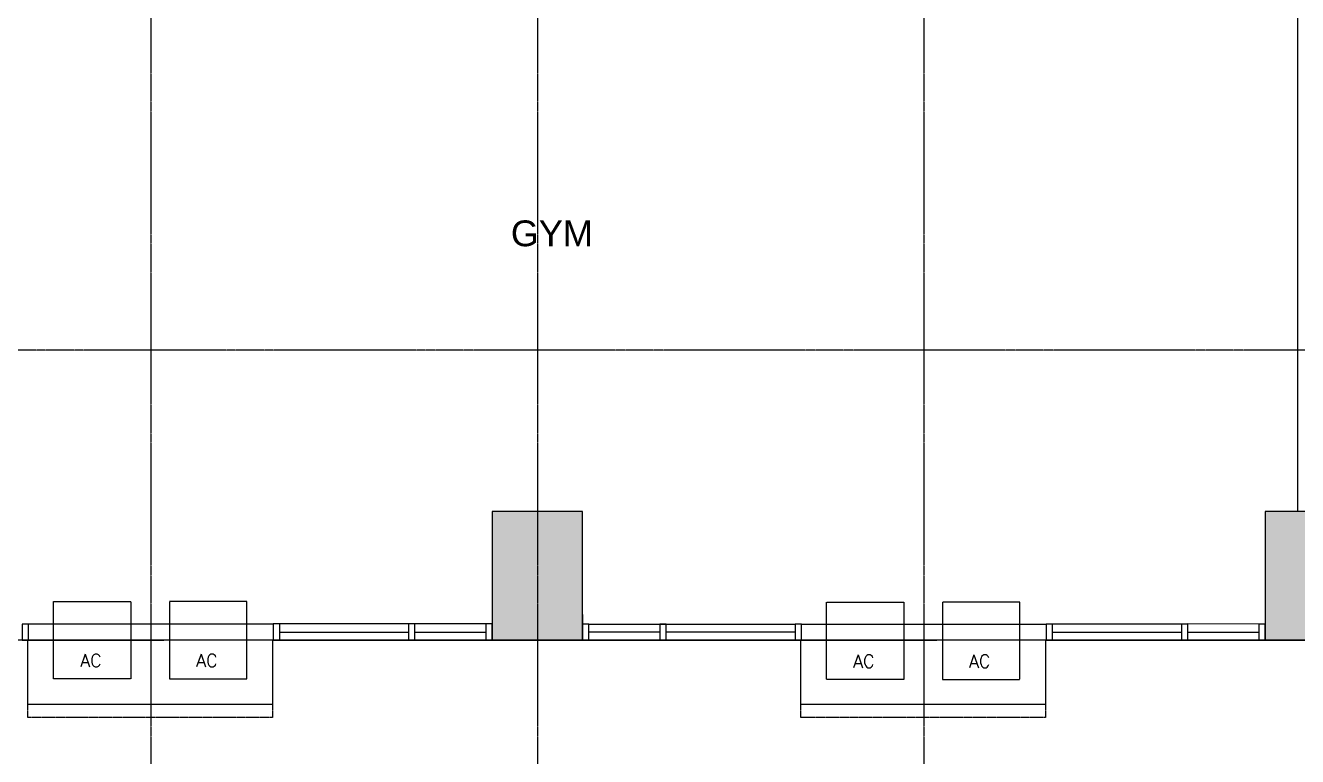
# Model space of a CAD drawing. Header units: inches. Extents: x -189245 to 740841, y -215444 to 469401.
# Drawn here: x -25916 to -16041, y -123635 to -117958 of the extents above; entities that cross this region are included whole.
import ezdxf

# ---------------------------------------------------------------- set-up
doc = ezdxf.new("R2010")
doc.units = ezdxf.units.IN
doc.header["$LTSCALE"] = 10
doc.header["$MEASUREMENT"] = 0
for name, pattern in [('GRID NORMAL$0$GRID BASEMENT$0$GRID GROUND$0$GRID$0$$0$PHANTOM', [2.5, 1.25, -0.25, 0.25, -0.25, 0.25, -0.25]), ('HIDDEN', [0.375, 0.25, -0.125]), ('HIDDEN2', [0.1875, 0.125, -0.0625])]:
    doc.linetypes.add(name, pattern=pattern)
for name, color, linetype in [('A-CMU WALL', 4, 'Continuous'), ('A-EQUIPMENT', 2, 'Continuous'), ('A-EQUIPTMENT', 1, 'Continuous'), ('A-GRID', 8, 'Continuous'), ('A-TEXT', 3, 'Continuous'), ('A-WINDOW', 2, 'Continuous'), ('COLUMN', 6, 'Continuous'), ('TEXT', 3, 'Continuous'), ('TSG- DIM1', 1, 'Continuous'), ('TSG- plaster', 4, 'Continuous'), ('TSG- PRE CAST', 4, 'Continuous')]:
    doc.layers.add(name, color=color, linetype=linetype)
doc.layers.add('DEFPOINT', color=7, linetype='Continuous', plot=False)

# ---------------------------------------------------------------- blocks, each defined once
blk = doc.blocks.new('A$C453973B5')
at = {"layer": 'A-CMU WALL'}
for p, q in [((5925, -125), (7025, -125)), ((7925, -125), (6825, -125)), ((11925, -125), (13025, -125)), ((13925, -125), (12825, -125))]:
    blk.add_line(p, q, dxfattribs=at)
at = {"layer": 'A-WINDOW', "color": 1, "ltscale": 100}
for p, q in [((8924.9, 0.3), (7924.9, 0.3)), ((9524.9, 0.3), (8974.9, 0.3)), ((10325, 0), (11925, 0)), ((14925, 0), (13924.9, 0)), ((15525, 0), (14975, 0.3)), ((7924.9, -124.7), (8924.9, -124.7)), ((8974.9, -124.7), (9524.9, -124.7)), ((10325, -125), (11950, -125)), ((13924.9, -125), (14925, -125)), ((14975, -124.7), (15525, -125))]:
    blk.add_line(p, q, dxfattribs=at)
at = {"layer": 'A-WINDOW'}
for p, q in [((7924.9, -62.2), (8924.9, -62.2)), ((8974.9, -62.2), (9524.9, -62.2)), ((10875, -62.5), (10325, -62.5)), ((11925, -62.5), (10925, -62.5)), ((13924.9, -62.5), (14925, -62.5)), ((14975, -62.2), (15525, -62.5)), ((5975, -125), (5925, -125)), ((7875, -125), (7925, -125)), ((8975, -125), (8925, -125)), ((9575, -125), (9525, -125)), ((10275, -125), (10325, -125)), ((10875, -125), (10925, -125)), ((11975, -125), (11925, -125)), ((13875, -125), (13925, -125)), ((13875, -125), (13925, -125)), ((14975, -125), (14925, -125)), ((15575, -125), (15525, -125))]:
    blk.add_line(p, q, dxfattribs=at)
at = {"layer": 'A-WINDOW', "color": 1}
for p, q in [((9525, -125), (7925, -125)), ((10325, -125), (11925, -125)), ((15525, -125), (13925, -125))]:
    blk.add_line(p, q, dxfattribs=at)
at = {"layer": 'A-WINDOW'}
for points in [[(5975, 0), (5925, 0), (5925, -125), (5975, -125)], [(7924.9, 0.3), (7874.9, 0.3), (7874.9, -124.7), (7924.9, -124.7)], [(8974.9, 0.3), (8924.9, 0.3), (8924.9, -124.7), (8974.9, -124.7)], [(9574.9, 0.3), (9524.9, 0.3), (9524.9, -124.7), (9574.9, -124.7)], [(10325, 0), (10275, 0), (10275, -125), (10325, -125)], [(10925, 0), (10875, 0), (10875, -125), (10925, -125)], [(11975, 0), (11925, 0), (11925, -125), (11975, -125)], [(13925, 0), (13875, 0), (13875, -125), (13925, -125)], [(14975, 0), (14925, 0), (14925, -125), (14975, -125)], [(15575, 0), (15525, 0), (15525, -125), (15575, -125)]]:
    blk.add_lwpolyline(points, close=True, dxfattribs=at)
at = {"layer": 'TSG- PRE CAST', "ltscale": 100}
for points in [[(7874.9, -124.7), (5975, -125), (5975, 0), (7874.9, 0.3)], [(13875, -125), (11975, -125.3), (11975, -0.3), (13875, 0)]]:
    blk.add_lwpolyline(points, close=True, dxfattribs=at)

msp = doc.modelspace()

# ---------------------------------------------------------------- hatches: boundary and pattern name
at = {"layer": 'COLUMN'}
h = msp.add_hatch(color=253, dxfattribs=at)
h.paths.add_polyline_path([(-43716.96423, -115430.85693), (-43716.96423, -116530.85693), (-43016.96423, -116530.85693), (-43016.96423, -115430.85693)])
h.paths.add_polyline_path([(-37042.0004, -128580.85704), (-35942.00081, -128580.85693), (-35942.00053, -129380.85693), (-37042.0004, -129380.85704)])
h.paths.add_polyline_path([(-43717.0004, -124630.85693), (-42717.0004, -124630.85693), (-42717.0004, -125330.85693), (-43717.0004, -125330.85693)])
h.paths.add_polyline_path([(-43717.0004, -107330.85693), (-42717.0004, -107330.85693), (-42717.0004, -106630.85693), (-43717.0004, -106630.85693)])
h.paths.add_polyline_path([(-43717.0004, -99330.85985), (-42817.0004, -99330.85985), (-42817.0004, -98630.85985), (-43717.0004, -98630.85985)])
h.paths.add_polyline_path([(-43717.0004, -95230.85693), (-42917.0004, -95230.85693), (-42917.0004, -94530.85693), (-43717.0004, -94530.85693)])
h.paths.add_polyline_path([(-22292.0004, -117730.85693), (-21592.0004, -117730.85693), (-21592.0004, -116730.85693), (-22292.0004, -116730.85693)])
h.paths.add_polyline_path([(-10292.0004, -117730.85693), (-9592.0004, -117730.85693), (-9592.0004, -116730.85693), (-10292.0004, -116730.85693)])
h.paths.add_polyline_path([(-13291.64226, -110230.85693), (-12591.64226, -110230.85693), (-12591.64226, -109230.85693), (-13291.64226, -109230.85693)])
h.paths.add_polyline_path([(-16292.0004, -117730.85693), (-15592.0004, -117730.85693), (-15592.0004, -116730.85693), (-16292.0004, -116730.85693)])
h.paths.add_polyline_path([(-37042.0004, -102580.85693), (-35942.00081, -102580.85683), (-35942.00053, -103380.85683), (-37042.0004, -103380.85693)])
h.paths.add_polyline_path([(-32667.0004, -103330.85693), (-31867.0004, -103330.85693), (-31867.0004, -102630.85693), (-32667.0004, -102630.85693)])
h.paths.add_polyline_path([(-32667.0004, -129330.85693), (-31867.0004, -129330.85693), (-31867.0004, -128630.85693), (-32667.0004, -128630.85693)])
h.paths.add_polyline_path([(-19292.0004, -110230.85693), (-18592.0004, -110230.85693), (-18592.0004, -109230.85693), (-19292.0004, -109230.85693)])
h.paths.add_polyline_path([(-25292.0004, -110230.85693), (-24592.0004, -110230.85693), (-24592.0004, -109230.85693), (-25292.0004, -109230.85693)])
h.paths.add_polyline_path([(-28292.00041, -117730.85693), (-27592.00041, -117730.85693), (-27592.00041, -116730.85693), (-28292.00041, -116730.85693)])
h.paths.add_polyline_path([(-10292.0004, -122730.85693), (-9592.0004, -122730.85693), (-9592.0004, -121730.85693), (-10292.0004, -121730.85693)])
h.paths.add_polyline_path([(-16292.0004, -122730.85693), (-15592.0004, -122730.85693), (-15592.0004, -121730.85693), (-16292.0004, -121730.85693)])
h.paths.add_polyline_path([(-22292.0004, -122730.85693), (-21592.0004, -122730.85693), (-21592.0004, -121730.85693), (-22292.0004, -121730.85693)])
h.paths.add_polyline_path([(-28292.00041, -122730.85693), (-27592.00041, -122730.85693), (-27592.00041, -121730.85693), (-28292.00041, -121730.85693)])
h.paths.add_polyline_path([(-32667.0004, -109930.85693), (-31867.0004, -109930.85693), (-31867.0004, -109230.85693), (-32667.0004, -109230.85693)])
h.paths.add_polyline_path([(-43717.0004, -132626.32537), (-42817.0004, -132626.32537), (-42817.0004, -133326.32537), (-43717.0004, -133326.32537)])
h.paths.add_polyline_path([(-43717.0004, -136730.85693), (-42917.0004, -136730.85693), (-42917.0004, -137430.85693), (-43717.0004, -137430.85693)])
h.paths.add_polyline_path([(-32667.0004, -122030.85693), (-32667.0004, -122730.85693), (-31867.0004, -122730.85693), (-31867.0004, -122030.85693)])
edge = h.paths.add_edge_path()
edge.add_line((-32666.24158, -109880.85693), (-32667.0004, -109230.85693))
edge.add_line((-32667.0004, -109230.85693), (-31867.0004, -109230.85693))
at = {"layer": 'TSG- DIM1', "linetype": 'Continuous'}
for points in [[(-22292.0004, -122730.85693), (-21592.0004, -122730.85693), (-21592.0004, -121730.85693), (-22292.0004, -121730.85693)], [(-16292.0004, -122730.85693), (-15592.0004, -122730.85693), (-15592.0004, -121730.85693), (-16292.0004, -121730.85693)]]:
    msp.add_hatch(color=253, dxfattribs=at).paths.add_polyline_path(points)

# ---------------------------------------------------------------- linework, layer by layer
at = {"layer": 'A-CMU WALL'}
for p, q in [((-22292.0004, -122530.85693), (-22292.0004, -122730.85693)), ((-21592.0004, -122530.85693), (-21592.0004, -122730.85693)), ((-23992.0004, -122605.56633), (-25892.0004, -122605.85693)), ((-21842.0004, -122730.85693), (-22292.0004, -122730.85693)), ((-22042.0004, -122730.85693), (-21592.0004, -122730.85693)), ((-15842.0004, -122730.85693), (-16292.0004, -122730.85693)), ((-16042.0004, -122730.85693), (-15592.0004, -122730.85693))]:
    msp.add_line(p, q, dxfattribs=at)
at = {"layer": 'A-CMU WALL', "linetype": 'Continuous'}
for p, q in [((-25042.0004, -122730.56633), (-24842.0004, -122730.56633)), ((-19042.0004, -122730.56633), (-18842.0004, -122730.56633))]:
    msp.add_line(p, q, dxfattribs=at)
at = {"layer": 'A-EQUIPMENT', "ltscale": 100}
for points in [[(-23997.9138, -122730.85687), (-23997.9138, -123230.85687), (-25897.9138, -123230.85687), (-25897.9138, -122730.85687)], [(-17997.9138, -122730.85687), (-17997.9138, -123230.85687), (-19897.9138, -123230.85687), (-19897.9138, -122730.85687)]]:
    msp.add_lwpolyline(points, dxfattribs=at)
at = {"layer": 'A-EQUIPTMENT', "color": 1, "linetype": 'HIDDEN2'}
for points in [[(-25097.9138, -123030.85687), (-25697.9138, -123030.85687), (-25697.9138, -122430.85687), (-25097.9138, -122430.85687)], [(-24797.9138, -123030.85687), (-24197.9138, -123030.85687), (-24197.9138, -122430.85687), (-24797.9138, -122430.85687)], [(-19097.9138, -123036.54692), (-19697.9138, -123036.54692), (-19697.9138, -122436.54692), (-19097.9138, -122436.54692)], [(-18797.9138, -123036.54692), (-18197.9138, -123036.54692), (-18197.9138, -122436.54692), (-18797.9138, -122436.54692)]]:
    msp.add_lwpolyline(points, close=True, dxfattribs=at)
at = {"layer": 'A-EQUIPTMENT', "linetype": 'HIDDEN'}
for points in [[(-23997.9138, -123230.85687), (-23997.9138, -123330.85687), (-25897.9138, -123330.85687), (-25897.9138, -123230.85687)], [(-17997.9138, -123230.85687), (-17997.9138, -123330.85687), (-19897.9138, -123330.85687), (-19897.9138, -123230.85687)]]:
    msp.add_lwpolyline(points, dxfattribs=at)
at = {"layer": 'A-GRID', "linetype": 'GRID NORMAL$0$GRID BASEMENT$0$GRID GROUND$0$GRID$0$$0$PHANTOM'}
for p, q in [((-24942.0004, -82882.74088), (-24942.0004, -143550.89361)), ((-21942.0004, -82882.74088), (-21942.0004, -143550.89361)), ((-18942.0004, -82882.74088), (-18942.0004, -143550.89361)), ((8258.22275, -120480.8569), (-53786.76847, -120480.8569)), ((8258.22275, -122730.8569), (-53786.76847, -122730.8569))]:
    msp.add_line(p, q, dxfattribs=at)
at = {"layer": 'COLUMN', "linetype": 'Continuous'}
for points in [[(-22292.0004, -122730.85693), (-21592.0004, -122730.85693), (-21592.0004, -121730.85693), (-22292.0004, -121730.85693)], [(-16292.0004, -122730.85693), (-15592.0004, -122730.85693), (-15592.0004, -121730.85693), (-16292.0004, -121730.85693)]]:
    msp.add_lwpolyline(points, close=True, dxfattribs=at)
at = {"layer": 'DEFPOINT'}
msp.add_lwpolyline([(3757.9996, -109230.8569), (3757.9996, -122730.85693), (-31872.9138, -122730.85687), (-31867.00037, -140130.8569), (-38342.0004, -140131.32457), (-38341.9926, -142444.32359), (-43717.0004, -142443.39024), (-43717.0004, -89518.32359), (-38342.0004, -89518.32359), (-38342.0004, -91830.8569), (-31867.0004, -91831.32457), (-31864.74059, -109230.85699)], close=True, dxfattribs=at)
at = {"layer": 'TSG- plaster', "color": 4}
msp.add_line((-16041.99116, -117730.85693), (-16041.99116, -121730.85693), dxfattribs=at)

# ---------------------------------------------------------------- block references
at = {"layer": 'A-WINDOW', "color": 2, "linetype": 'Continuous'}
msp.add_blockref('A$C453973B5', (-31867.04303, -122605.85698), dxfattribs=at)

# ---------------------------------------------------------------- texts
at = {"layer": 'A-TEXT', "char_height": 100, "width": 5794.7602848, "attachment_point": 1}
for insert in [(-25491.6481, -122838.92483), (-24591.6481, -122838.92483), (-19491.6481, -122844.61476), (-18591.6481, -122844.61476)]:
    msp.add_mtext('{\\Fromans|c0;AC}', dxfattribs=dict(at, insert=insert))
at = {"layer": 'TEXT', "insert": (-22147.98461, -119675.33067), "char_height": 200, "width": 2395.9528394, "attachment_point": 7}
msp.add_mtext('{\\fArial|b0|i0|c0|p34;GYM}', dxfattribs=at)

doc.saveas('drawing.dxf')
